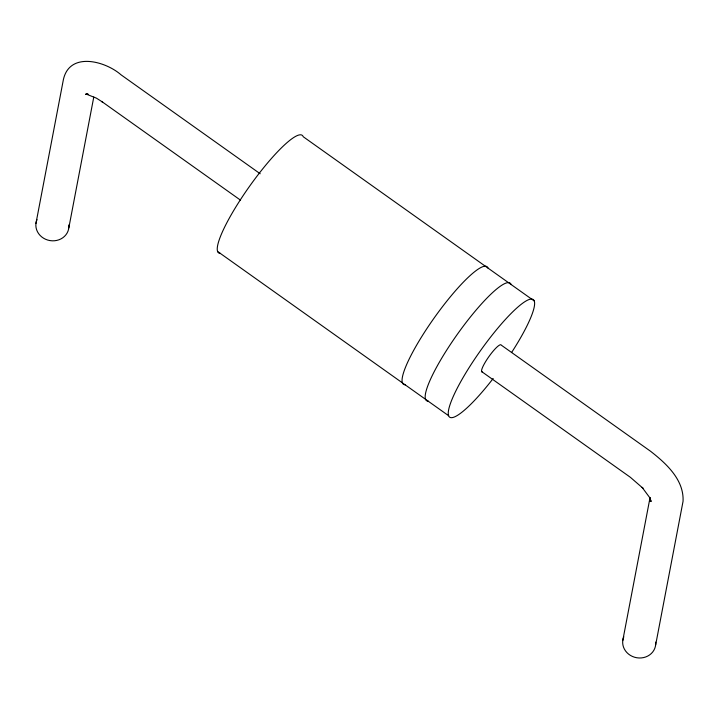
<?xml version="1.0" encoding="UTF-8"?>
<svg xmlns="http://www.w3.org/2000/svg" width="719" height="719" viewBox="0 0 719 719"><rect width="100%" height="100%" fill="white"/><g stroke="black" fill="none" stroke-linecap="round" stroke-linejoin="round"><path stroke-width="1.08" d="M35.95 223.429L63.38 79.647C69.554 51.292 105.414 61.061 121.026 74.821L260.188 173.755M68.808 227.923L93.785 97.011M622.762 640.593L650.048 497.575L650.129 501.467L649.931 498.078L651.117 501.511L649.419 497.224L642.085 487.338L642.984 488.255L630.392 477.317L481.604 371.543M655.62 645.087L683.05 501.314C684.164 479.771 666.118 463.404 650.533 451.244L501.296 345.156A16.591 3.083 -54.6 0 0 488.866 356.669A16.591 3.083 -54.6 0 0 482.278 371.984M87.673 94.027L85.777 94.333L88.383 94.45M88.419 94.36L85.912 93.982L96.409 98.144L102.664 102.125L101.783 101.532L240.532 200.17M534.253 300.973L303.229 136.727A72.116 13.382 -54.6 0 0 249.187 186.805A72.116 13.382 -54.6 0 0 220.535 253.394M217.605 251.488L448.638 415.726M405.363 384.791A72.116 13.382 -54.6 0 1 434.006 318.193A72.116 13.382 -54.6 0 1 488.048 268.124M428.461 401.211A72.116 13.382 -54.6 0 1 457.113 334.623A72.116 13.382 -54.6 0 1 511.155 284.544M493.171 378.491A72.116 13.382 -54.6 0 1 450.66 402.865A72.116 13.382 -54.6 0 1 519.585 305.611A72.116 13.382 -54.6 0 1 511.622 352.454M655.674 642.121A16.591 15.108 10.8 0 1 636.773 657.75A16.591 15.108 10.8 0 1 623.813 636.791M68.862 224.948A16.591 15.108 10.8 0 1 49.962 240.586A16.591 15.108 10.8 0 1 37.002 219.619"/></g></svg>
